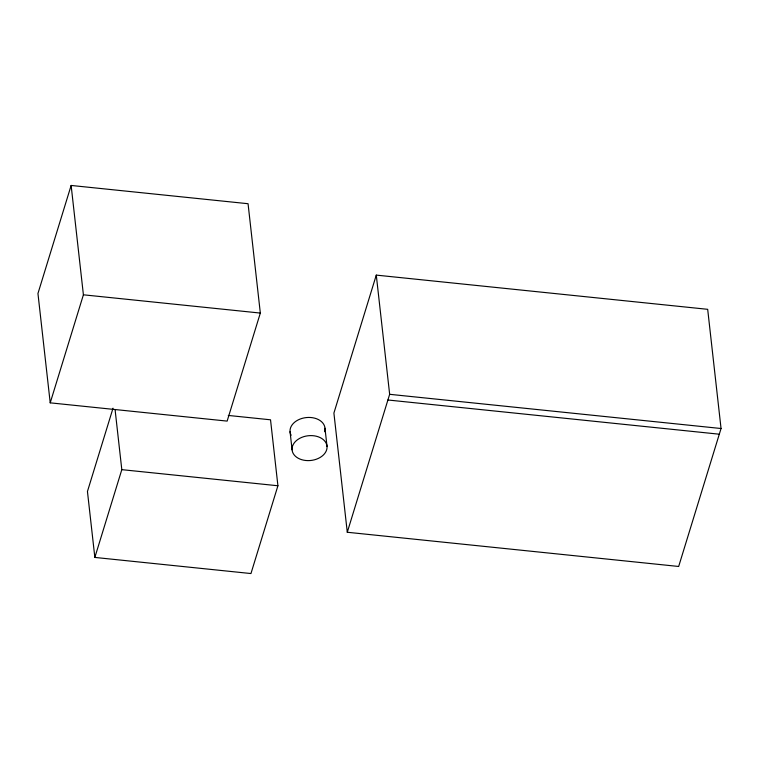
<?xml version="1.0" encoding="UTF-8"?>
<svg xmlns="http://www.w3.org/2000/svg" width="759" height="759" viewBox="0 0 759 759"><rect width="100%" height="100%" fill="white"/><g stroke="black" fill="none" stroke-linecap="round" stroke-linejoin="round"><path stroke-width="1.14" d="M71.137 185.452L37.95 293.496L50.217 402.839L227.14 421.103L260.328 313.069L248.06 203.716L71.137 185.452L83.405 294.805L50.217 402.839M113.025 408.19L87.446 491.471L94.847 557.429L250.954 573.548L277.917 485.76L270.527 419.803L228.269 415.439M94.847 557.429L121.81 469.65L115.074 409.575M376.284 275.109L333.903 413.067L347.28 532.258L678.669 566.47L721.05 428.512L707.682 309.321L376.284 275.109L389.652 394.31L347.28 532.258M83.405 294.805L260.328 313.069M389.652 394.31L721.05 428.512M387.906 399.993L719.304 434.205M121.81 469.65L277.917 485.76M324.985 428.237L327.025 446.396A17.552 12.429 -6.4 0 1 301.731 459.698A17.552 12.429 -6.4 0 1 299.928 438.228A17.552 12.429 -6.4 0 1 327.025 446.396M290.052 431.662L292.092 449.821M291.143 435.249A17.552 12.429 -6.4 0 1 306.294 417.573A17.552 12.429 -6.4 0 1 324.605 431.71"/></g></svg>
